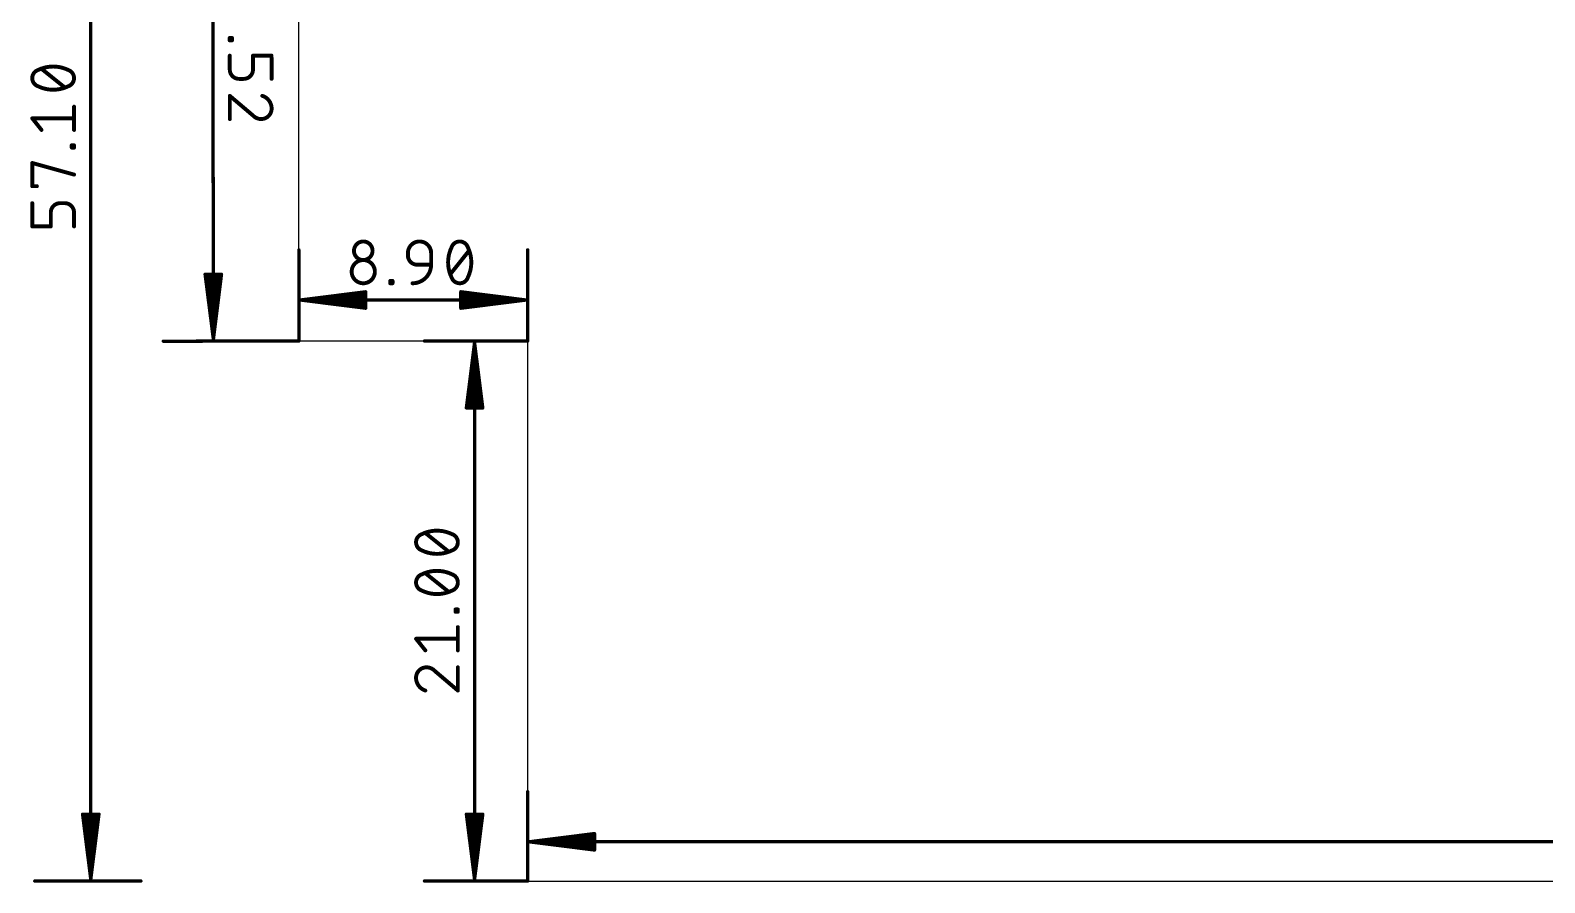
# Model space of a CAD drawing. Extents: x -83 to 167, y -158 to 93.
# Drawn here: x -19.3 to 39.6, y -0.1 to 33.1 of the extents above; entities that cross this region are included whole.
import ezdxf

# ---------------------------------------------------------------- set-up
doc = ezdxf.new("R2010")
doc.units = 0
doc.layers.add('20', color=30, linetype='CONTINUOUS')
doc.layers.add('23', color=7, linetype='CONTINUOUS')

msp = doc.modelspace()

# ---------------------------------------------------------------- linework, layer by layer
at = {"layer": '20'}
for p, q in [((-8.9, 21), (-8.9, 44.57)), ((0, 21), (-8.9, 21)), ((0, 21), (0, 0)), ((0, 0), (89.3, 0))]:
    msp.add_line(p, q, dxfattribs=at)
at = {"layer": '23'}
for points, const_width in [([(-16.994, 57.035), (-16.994, 0.065)], 0.13), ([(-12.2241, 21.0602), (-12.258, 44.4492)], 0.13), ([(-11.5895, 32.7844), (-11.4991, 32.7846)], 0.1524), ([(-11.5893, 32.6941), (-11.5895, 32.7844)], 0.1524), ([(-11.499, 32.6943), (-11.5893, 32.6941)], 0.1524), ([(-11.4991, 32.7846), (-11.499, 32.6943)], 0.1524), ([(-11.5882, 32.0966), (-11.5873, 31.5548)], 0.1524), ([(-10.6851, 32.0982), (-9.9626, 32.0995)], 0.1524), ([(-10.6842, 31.5564), (-10.6851, 32.0982)], 0.1524), ([(-9.9626, 32.0995), (-9.9611, 31.1964)], 0.1524), ([(-18.0059, 30.8624), (-18.9091, 31.5849)], 0.1524), ([(-11.2254, 31.1942), (-11.0448, 31.1945)], 0.1524), ([(-17.6447, 29.209), (-17.6447, 30.1121)], 0.1524), ([(-10.6811, 29.7675), (-11.5855, 30.5335)], 0.1524), ([(-11.5855, 30.5335), (-11.5839, 29.6304)], 0.1524), ([(-18.9091, 29.209), (-19.2703, 29.6606)], 0.1524), ([(-19.2703, 29.6606), (-17.6447, 29.6606)], 0.1524), ([(-17.735, 28.5212), (-17.735, 28.6115)], 0.1524), ([(-17.735, 28.6115), (-17.6447, 28.6115)], 0.1524), ([(-17.6447, 28.5212), (-17.735, 28.5212)], 0.1524), ([(-17.6447, 28.6115), (-17.6447, 28.5212)], 0.1524), ([(-19.2703, 27.0206), (-19.2703, 27.9237)], 0.1524), ([(-19.2703, 27.9237), (-17.6447, 27.4722)], 0.1524), ([(-19.0897, 27.0206), (-19.2703, 27.0206)], 0.1524), ([(-19.2703, 25.4575), (-19.2703, 26.3606)], 0.1524), ([(-18.5478, 25.9994), (-18.5478, 25.4575)], 0.1524), ([(-18.0059, 26.3606), (-18.1866, 26.3606)], 0.1524), ([(-17.6447, 25.4575), (-17.6447, 25.9994)], 0.1524), ([(-18.5478, 25.4575), (-19.2703, 25.4575)], 0.1524), ([(-8.9, 21), (-8.9, 24.545)], 0.13), ([(-4.6579, 24.3294), (-4.6579, 24.4197)], 0.1524), ([(-3.7548, 24.4197), (-3.7548, 23.9682)], 0.1524), ([(-3.0045, 23.6069), (-2.282, 24.5101)], 0.1524), ([(0, 21), (0, 24.545)], 0.13), ([(-11.9086, 23.5957), (-12.5471, 23.5947)], 0.13), ([(-12.5471, 23.5947), (-12.2241, 21.0602)], 0.13), ([(-12.4878, 23.5948), (-12.2241, 21.0602)], 0.13), ([(-12.3578, 23.595), (-12.2241, 21.0602)], 0.13), ([(-12.2241, 21.0602), (-11.9086, 23.5957)], 0.13), ([(-12.2241, 21.0602), (-11.9678, 23.5956)], 0.13), ([(-12.2241, 21.0602), (-12.0978, 23.5954)], 0.13), ([(-3.7548, 23.9682), (-4.2967, 23.9682)], 0.1524), ([(-8.835, 22.595), (-6.3, 22.9142)], 0.13), ([(-6.3, 22.9142), (-6.3, 22.2758)], 0.13), ([(-5.3457, 23.2457), (-5.3457, 23.336)], 0.1524), ([(-5.3457, 23.336), (-5.2554, 23.336)], 0.1524), ([(-5.2554, 23.2457), (-5.3457, 23.2457)], 0.1524), ([(-5.2554, 23.336), (-5.2554, 23.2457)], 0.1524), ([(-0.065, 22.595), (-2.6, 22.9142)], 0.13), ([(-2.6, 22.9142), (-2.6, 22.2758)], 0.13), ([(-8.835, 22.595), (-6.3, 22.855)], 0.13), ([(-8.835, 22.595), (-6.3, 22.725)], 0.13), ([(-8.835, 22.595), (-0.065, 22.595)], 0.13), ([(-6.3, 22.2758), (-8.835, 22.595)], 0.13), ([(-6.3, 22.465), (-8.835, 22.595)], 0.13), ([(-6.3, 22.335), (-8.835, 22.595)], 0.13), ([(-0.065, 22.595), (-2.6, 22.855)], 0.13), ([(-0.065, 22.595), (-2.6, 22.725)], 0.13), ([(-2.6, 22.2758), (-0.065, 22.595)], 0.13), ([(-2.6, 22.465), (-0.065, 22.595)], 0.13), ([(-2.6, 22.335), (-0.065, 22.595)], 0.13), ([(-8.9, 21), (-14.1741, 20.9924)], 0.13), ([(0, 21), (-4.015, 21)], 0.13), ([(-2.065, 20.935), (-2.3842, 18.4)], 0.13), ([(-2.065, 20.935), (-2.325, 18.4)], 0.13), ([(-2.065, 20.935), (-2.195, 18.4)], 0.13), ([(-2.065, 20.935), (-2.065, 0.065)], 0.13), ([(-1.7458, 18.4), (-2.065, 20.935)], 0.13), ([(-1.935, 18.4), (-2.065, 20.935)], 0.13), ([(-1.805, 18.4), (-2.065, 20.935)], 0.13), ([(-2.3842, 18.4), (-1.7458, 18.4)], 0.13), ([(-3.0769, 12.8124), (-3.9801, 13.5349)], 0.1524), ([(-3.0769, 11.2493), (-3.9801, 11.9718)], 0.1524), ([(-2.806, 10.4712), (-2.806, 10.5615)], 0.1524), ([(-2.806, 10.5615), (-2.7157, 10.5615)], 0.1524), ([(-2.7157, 10.5615), (-2.7157, 10.4712)], 0.1524), ([(-2.7157, 10.4712), (-2.806, 10.4712)], 0.1524), ([(-3.9801, 8.9706), (-4.3413, 9.4222)], 0.1524), ([(-4.3413, 9.4222), (-2.7157, 9.4222)], 0.1524), ([(-2.7157, 8.9706), (-2.7157, 9.8737)], 0.1524), ([(-3.6188, 8.1752), (-2.7157, 7.4075)], 0.1524), ([(-2.7157, 7.4075), (-2.7157, 8.3106)], 0.1524), ([(0, 0), (0, 3.476)], 0.13), ([(-16.994, 0.065), (-17.3132, 2.6)], 0.13), ([(-17.3132, 2.6), (-16.6748, 2.6)], 0.13), ([(-16.994, 0.065), (-17.254, 2.6)], 0.13), ([(-16.994, 0.065), (-17.124, 2.6)], 0.13), ([(-16.6748, 2.6), (-16.994, 0.065)], 0.13), ([(-16.864, 2.6), (-16.994, 0.065)], 0.13), ([(-16.734, 2.6), (-16.994, 0.065)], 0.13), ([(-2.065, 0.065), (-2.3842, 2.6)], 0.13), ([(-2.3842, 2.6), (-1.7458, 2.6)], 0.13), ([(-2.065, 0.065), (-2.325, 2.6)], 0.13), ([(-2.065, 0.065), (-2.195, 2.6)], 0.13), ([(-1.7458, 2.6), (-2.065, 0.065)], 0.13), ([(-1.935, 2.6), (-2.065, 0.065)], 0.13), ([(-1.805, 2.6), (-2.065, 0.065)], 0.13), ([(0.065, 1.526), (2.6, 1.8452)], 0.13), ([(0.065, 1.526), (2.6, 1.786)], 0.13), ([(2.6, 1.8452), (2.6, 1.2068)], 0.13), ([(0.065, 1.526), (2.6, 1.656)], 0.13), ([(0.065, 1.526), (89.235, 1.526)], 0.13), ([(2.6, 1.2068), (0.065, 1.526)], 0.13), ([(2.6, 1.396), (0.065, 1.526)], 0.13), ([(2.6, 1.266), (0.065, 1.526)], 0.13), ([(-19.173, 0), (-15.044, 0)], 0.13), ([(0, 0), (-4.015, 0)], 0.13)]:
    msp.add_lwpolyline(points, dxfattribs=dict(at, const_width=const_width))
for points, const_width in [([(-11.5895, 32.8225, 1), (-11.5894, 32.7463)], 0.0762), ([(-11.5514, 32.7845, 1), (-11.6275, 32.7844)], 0.0762), ([(-11.5894, 32.7322, 1), (-11.5892, 32.656)], 0.0762), ([(-11.6274, 32.6941, 1), (-11.5512, 32.6942)], 0.0762), ([(-11.461, 32.7847, 1), (-11.5372, 32.7845)], 0.0762), ([(-11.5371, 32.6942, 1), (-11.4609, 32.6943)], 0.0762), ([(-11.4991, 32.7465, 1), (-11.4992, 32.8227)], 0.0762), ([(-11.4989, 32.6562, 1), (-11.499, 32.7324)], 0.0762), ([(-11.5501, 32.0967, 1), (-11.6263, 32.0966)], 0.0762), ([(-10.6852, 32.1363, 1), (-10.6851, 32.0601)], 0.0762), ([(-10.647, 32.0983, 1), (-10.7232, 32.0982)], 0.0762), ([(-9.9245, 32.0995, 1), (-10.0007, 32.0994)], 0.0762), ([(-9.9626, 32.0614, 1), (-9.9627, 32.1376)], 0.0762), ([(-19.0445, 31.5398, 0.3205), (-19.2703, 31.2237)], 0.1524), ([(-19.2703, 31.2237, 0.3205), (-19.0445, 30.9076)], 0.1524), ([(-19.2322, 31.2237, 1), (-19.3084, 31.2237)], 0.0762), ([(-19.3084, 31.2237, 1), (-19.2322, 31.2237)], 0.0762), ([(-18.4575, 31.6752, 0.1139), (-19.0445, 31.5398)], 0.1524), ([(-19.0612, 31.574, 1), (-19.0278, 31.5055)], 0.0762), ([(-19.0322, 31.5037, 1), (-19.0569, 31.5758)], 0.0762), ([(-18.8853, 31.6147, 1), (-18.9329, 31.5552)], 0.0762), ([(-17.8705, 31.5398, 0.1139), (-18.4575, 31.6752)], 0.1524), ([(-18.4575, 31.7133, 1), (-18.4575, 31.6371)], 0.0762), ([(-18.4575, 31.6371, 1), (-18.4575, 31.7133)], 0.0762), ([(-17.6447, 31.2237, 0.3205), (-17.8705, 31.5398)], 0.1524), ([(-17.8581, 31.5758, 1), (-17.8828, 31.5037)], 0.0762), ([(-17.8705, 30.9076, 0.3205), (-17.6447, 31.2237)], 0.1524), ([(-17.8872, 31.5055, 1), (-17.8538, 31.574)], 0.0762), ([(-17.6066, 31.2237, 1), (-17.6828, 31.2237)], 0.0762), ([(-17.6828, 31.2237, 1), (-17.6066, 31.2237)], 0.0762), ([(-11.5873, 31.5548, 0.4142), (-11.2254, 31.1942)], 0.1524), ([(-11.5492, 31.5548, 1), (-11.6254, 31.5547)], 0.0762), ([(-11.6254, 31.5547, 1), (-11.5492, 31.5548)], 0.0762), ([(-11.2255, 31.2323, 1), (-11.2254, 31.1561)], 0.0762), ([(-11.2254, 31.1561, 1), (-11.2255, 31.2323)], 0.0762), ([(-11.0448, 31.1945, 0.4142), (-10.6842, 31.5564)], 0.1524), ([(-11.0449, 31.2326, 1), (-11.0447, 31.1564)], 0.0762), ([(-11.0447, 31.1564, 1), (-11.0449, 31.2326)], 0.0762), ([(-10.6461, 31.5564, 1), (-10.7223, 31.5563)], 0.0762), ([(-10.7223, 31.5563, 1), (-10.6461, 31.5564)], 0.0762), ([(-9.9992, 31.1963, 1), (-9.923, 31.1964)], 0.0762), ([(-19.0445, 30.9076, 0.1139), (-18.4575, 30.7721)], 0.1524), ([(-19.0278, 30.9418, 1), (-19.0612, 30.8733)], 0.0762), ([(-19.0569, 30.8716, 1), (-19.0322, 30.9436)], 0.0762), ([(-18.4575, 30.7721, 0.1139), (-17.8705, 30.9076)], 0.1524), ([(-18.4575, 30.8102, 1), (-18.4575, 30.734)], 0.0762), ([(-18.4575, 30.734, 1), (-18.4575, 30.8102)], 0.0762), ([(-18.0297, 30.8327, 1), (-17.9821, 30.8922)], 0.0762), ([(-17.8828, 30.9436, 1), (-17.8581, 30.8716)], 0.0762), ([(-17.8538, 30.8733, 1), (-17.8872, 30.9418)], 0.0762), ([(-17.6066, 30.1121, 1), (-17.6828, 30.1121)], 0.0762), ([(-11.5474, 30.5336, 1), (-11.6236, 30.5335)], 0.0762), ([(-11.5609, 30.5626, 1), (-11.6101, 30.5045)], 0.0762), ([(-10.3647, 29.6325, 0.4142), (-9.9591, 30.0397)], 0.1524), ([(-9.9591, 30.0397, 0.3252), (-10.3212, 30.5357)], 0.1524), ([(-10.3095, 30.572, 1), (-10.3328, 30.4995)], 0.0762), ([(-9.921, 30.0397, 1), (-9.9971, 30.0396)], 0.0762), ([(-9.9971, 30.0396, 1), (-9.921, 30.0397)], 0.0762), ([(-19.2405, 29.6844, 1), (-19.3001, 29.6368)], 0.0762), ([(-19.2703, 29.6987, 1), (-19.2703, 29.6225)], 0.0762), ([(-17.6447, 29.6225, 1), (-17.6447, 29.6987)], 0.0762), ([(-11.622, 29.6303, 1), (-11.5458, 29.6305)], 0.0762), ([(-10.6811, 29.7675, 0.2052), (-10.3647, 29.6325)], 0.1524), ([(-10.6535, 29.7938, 1), (-10.7086, 29.7411)], 0.0762), ([(-10.7057, 29.7384, 1), (-10.6564, 29.7965)], 0.0762), ([(-10.3648, 29.6706, 1), (-10.3647, 29.5944)], 0.0762), ([(-10.3647, 29.5944, 1), (-10.3648, 29.6706)], 0.0762), ([(-18.9388, 29.1852, 1), (-18.8793, 29.2328)], 0.0762), ([(-17.6828, 29.209, 1), (-17.6066, 29.209)], 0.0762), ([(-17.6969, 28.6115, 1), (-17.7731, 28.6115)], 0.0762), ([(-17.735, 28.6496, 1), (-17.735, 28.5734)], 0.0762), ([(-17.735, 28.5593, 1), (-17.735, 28.4831)], 0.0762), ([(-17.7731, 28.5212, 1), (-17.6969, 28.5212)], 0.0762), ([(-17.6066, 28.6115, 1), (-17.6828, 28.6115)], 0.0762), ([(-17.6828, 28.5212, 1), (-17.6066, 28.5212)], 0.0762), ([(-17.6447, 28.5734, 1), (-17.6447, 28.6496)], 0.0762), ([(-17.6447, 28.4831, 1), (-17.6447, 28.5593)], 0.0762), ([(-19.2601, 27.9605, 1), (-19.2805, 27.887)], 0.0762), ([(-19.2322, 27.9237, 1), (-19.3084, 27.9237)], 0.0762), ([(-17.6549, 27.4355, 1), (-17.6345, 27.5089)], 0.0762), ([(-19.2703, 27.0587, 1), (-19.2703, 26.9825)], 0.0762), ([(-19.3084, 27.0206, 1), (-19.2322, 27.0206)], 0.0762), ([(-19.0897, 26.9825, 1), (-19.0897, 27.0587)], 0.0762), ([(-19.2322, 26.3606, 1), (-19.3084, 26.3606)], 0.0762), ([(-18.1866, 26.3606, 0.4142), (-18.5478, 25.9994)], 0.1524), ([(-18.5097, 25.9994, 1), (-18.5859, 25.9994)], 0.0762), ([(-18.5859, 25.9994, 1), (-18.5097, 25.9994)], 0.0762), ([(-18.1866, 26.3987, 1), (-18.1866, 26.3225)], 0.0762), ([(-18.1866, 26.3225, 1), (-18.1866, 26.3987)], 0.0762), ([(-17.6447, 25.9994, 0.4142), (-18.0059, 26.3606)], 0.1524), ([(-18.0059, 26.3987, 1), (-18.0059, 26.3225)], 0.0762), ([(-18.0059, 26.3225, 1), (-18.0059, 26.3987)], 0.0762), ([(-17.6066, 25.9994, 1), (-17.6828, 25.9994)], 0.0762), ([(-17.6828, 25.9994, 1), (-17.6066, 25.9994)], 0.0762), ([(-19.2703, 25.4956, 1), (-19.2703, 25.4194)], 0.0762), ([(-19.3084, 25.4575, 1), (-19.2322, 25.4575)], 0.0762), ([(-18.5859, 25.4575, 1), (-18.5097, 25.4575)], 0.0762), ([(-18.5478, 25.4194, 1), (-18.5478, 25.4956)], 0.0762), ([(-17.6828, 25.4575, 1), (-17.6066, 25.4575)], 0.0762), ([(-6.0335, 24.5101, 1), (-6.756, 24.5101)], 0.1524), ([(-3.7548, 24.4197, 1), (-4.6579, 24.4197)], 0.1524), ([(-2.6432, 24.8713, 0.3205), (-2.9593, 24.6455)], 0.1524), ([(-2.3271, 24.6455, 0.3205), (-2.6432, 24.8713)], 0.1524), ([(-2.6432, 24.9094, 1), (-2.6432, 24.8332)], 0.0762), ([(-2.6432, 24.8332, 1), (-2.6432, 24.9094)], 0.0762), ([(-8.8675, 24.545, 1), (-8.9325, 24.545)], 0.065), ([(-5.9432, 23.6973, 1), (-6.8463, 23.6973)], 0.1524), ([(-6.756, 24.5101, 1), (-6.0335, 24.5101)], 0.1524), ([(-6.7179, 24.5101, 1), (-6.7941, 24.5101)], 0.0762), ([(-6.7941, 24.5101, 1), (-6.7179, 24.5101)], 0.0762), ([(-5.9954, 24.5101, 1), (-6.0716, 24.5101)], 0.0762), ([(-6.0716, 24.5101, 1), (-5.9954, 24.5101)], 0.0762), ([(-4.6198, 24.4197, 1), (-4.696, 24.4197)], 0.0762), ([(-4.696, 24.4197, 1), (-4.6198, 24.4197)], 0.0762), ([(-4.6579, 24.3294, 0.4142), (-4.2967, 23.9682)], 0.1524), ([(-4.6198, 24.3294, 1), (-4.696, 24.3294)], 0.0762), ([(-4.696, 24.3294, 1), (-4.6198, 24.3294)], 0.0762), ([(-3.7167, 24.4197, 1), (-3.7929, 24.4197)], 0.0762), ([(-3.7929, 24.4197, 1), (-3.7167, 24.4197)], 0.0762), ([(-2.9593, 24.6455, 0.1139), (-3.0948, 24.0585)], 0.1524), ([(-2.9953, 24.6579, 1), (-2.9233, 24.6332)], 0.0762), ([(-2.9251, 24.6288, 1), (-2.9936, 24.6622)], 0.0762), ([(-2.2929, 24.6622, 1), (-2.3614, 24.6288)], 0.0762), ([(-2.1917, 24.0585, 0.1139), (-2.3271, 24.6455)], 0.1524), ([(-2.3632, 24.6332, 1), (-2.2911, 24.6579)], 0.0762), ([(-2.2522, 24.4863, 1), (-2.3117, 24.5339)], 0.0762), ([(0.0325, 24.545, 1), (-0.0325, 24.545)], 0.065), ([(-12.5471, 23.6272, 1), (-12.547, 23.5622)], 0.065), ([(-12.5148, 23.5988, 1), (-12.5793, 23.5906)], 0.065), ([(-12.4555, 23.5982, 1), (-12.5201, 23.5915)], 0.065), ([(-12.3254, 23.5967, 1), (-12.3903, 23.5933)], 0.065), ([(-12.0654, 23.5938, 1), (-12.1303, 23.597)], 0.065), ([(-11.9355, 23.5923, 1), (-12.0001, 23.5988)], 0.065), ([(-11.8763, 23.5916, 1), (-11.9408, 23.5997)], 0.065), ([(-11.9085, 23.5632, 1), (-11.9086, 23.6282)], 0.065), ([(-6.8463, 23.6973, 1), (-5.9432, 23.6973)], 0.1524), ([(-6.8082, 23.6973, 1), (-6.8844, 23.6973)], 0.0762), ([(-6.8844, 23.6973, 1), (-6.8082, 23.6973)], 0.0762), ([(-5.9051, 23.6973, 1), (-5.9813, 23.6973)], 0.0762), ([(-5.9813, 23.6973, 1), (-5.9051, 23.6973)], 0.0762), ([(-4.4773, 23.2457, 0.4142), (-3.7548, 23.9682)], 0.1524), ([(-4.2967, 24.0063, 1), (-4.2967, 23.9301)], 0.0762), ([(-4.2967, 23.9301, 1), (-4.2967, 24.0063)], 0.0762), ([(-3.7167, 23.9682, 1), (-3.7929, 23.9682)], 0.0762), ([(-3.7929, 23.9682, 1), (-3.7167, 23.9682)], 0.0762), ([(-3.7548, 23.9301, 1), (-3.7548, 24.0063)], 0.0762), ([(-3.0948, 24.0585, 0.1139), (-2.9593, 23.4715)], 0.1524), ([(-3.0567, 24.0585, 1), (-3.1329, 24.0585)], 0.0762), ([(-3.1329, 24.0585, 1), (-3.0567, 24.0585)], 0.0762), ([(-3.0342, 23.6307, 1), (-2.9747, 23.5831)], 0.0762), ([(-2.3271, 23.4715, 0.1139), (-2.1917, 24.0585)], 0.1524), ([(-2.1536, 24.0585, 1), (-2.2298, 24.0585)], 0.0762), ([(-2.2298, 24.0585, 1), (-2.1536, 24.0585)], 0.0762), ([(-6.2675, 22.9142, 1), (-6.3325, 22.9142)], 0.065), ([(-6.2959, 22.882, 1), (-6.3041, 22.9465)], 0.065), ([(-5.3076, 23.336, 1), (-5.3838, 23.336)], 0.0762), ([(-5.3457, 23.3741, 1), (-5.3457, 23.2979)], 0.0762), ([(-5.3457, 23.2838, 1), (-5.3457, 23.2076)], 0.0762), ([(-5.3838, 23.2457, 1), (-5.3076, 23.2457)], 0.0762), ([(-5.2173, 23.336, 1), (-5.2935, 23.336)], 0.0762), ([(-5.2935, 23.2457, 1), (-5.2173, 23.2457)], 0.0762), ([(-5.2554, 23.2979, 1), (-5.2554, 23.3741)], 0.0762), ([(-5.2554, 23.2076, 1), (-5.2554, 23.2838)], 0.0762), ([(-4.4773, 23.2838, 1), (-4.4773, 23.2076)], 0.0762), ([(-2.9593, 23.4715, 0.3205), (-2.6432, 23.2457)], 0.1524), ([(-2.9233, 23.4838, 1), (-2.9953, 23.4591)], 0.0762), ([(-2.9936, 23.4548, 1), (-2.9251, 23.4882)], 0.0762), ([(-2.6432, 23.2457, 0.3205), (-2.3271, 23.4715)], 0.1524), ([(-2.6432, 23.2838, 1), (-2.6432, 23.2076)], 0.0762), ([(-2.6432, 23.2076, 1), (-2.6432, 23.2838)], 0.0762), ([(-2.5959, 22.9465, 1), (-2.6041, 22.882)], 0.065), ([(-2.5675, 22.9142, 1), (-2.6325, 22.9142)], 0.065), ([(-2.3614, 23.4882, 1), (-2.2929, 23.4548)], 0.0762), ([(-2.2911, 23.4591, 1), (-2.3632, 23.4838)], 0.0762), ([(-8.835, 22.6275, 1), (-8.835, 22.5625)], 0.065), ([(-8.8309, 22.6272, 1), (-8.8391, 22.5628)], 0.065), ([(-8.8367, 22.6275, 1), (-8.8333, 22.5625)], 0.065), ([(-8.8333, 22.6275, 1), (-8.8367, 22.5625)], 0.065), ([(-8.8317, 22.6273, 1), (-8.8383, 22.5627)], 0.065), ([(-8.8383, 22.6273, 1), (-8.8317, 22.5627)], 0.065), ([(-8.8391, 22.6272, 1), (-8.8309, 22.5628)], 0.065), ([(-6.2967, 22.8227, 1), (-6.3033, 22.8873)], 0.065), ([(-6.3033, 22.3027, 1), (-6.2967, 22.3673)], 0.065), ([(-6.2983, 22.6925, 1), (-6.3017, 22.7575)], 0.065), ([(-6.3017, 22.4325, 1), (-6.2983, 22.4975)], 0.065), ([(-2.5967, 22.8873, 1), (-2.6033, 22.8227)], 0.065), ([(-2.5983, 22.7575, 1), (-2.6017, 22.6925)], 0.065), ([(-2.6017, 22.4975, 1), (-2.5983, 22.4325)], 0.065), ([(-2.6033, 22.3673, 1), (-2.5967, 22.3027)], 0.065), ([(-0.0609, 22.5628, 1), (-0.0691, 22.6272)], 0.065), ([(-0.0691, 22.5628, 1), (-0.0609, 22.6272)], 0.065), ([(-0.0617, 22.5627, 1), (-0.0683, 22.6273)], 0.065), ([(-0.0683, 22.5627, 1), (-0.0617, 22.6273)], 0.065), ([(-0.0667, 22.5625, 1), (-0.0633, 22.6275)], 0.065), ([(-0.0633, 22.5625, 1), (-0.0667, 22.6275)], 0.065), ([(-0.065, 22.5625, 1), (-0.065, 22.6275)], 0.065), ([(-6.3325, 22.2758, 1), (-6.2675, 22.2758)], 0.065), ([(-6.3041, 22.2435, 1), (-6.2959, 22.308)], 0.065), ([(-2.6041, 22.308, 1), (-2.5959, 22.2435)], 0.065), ([(-2.6325, 22.2758, 1), (-2.5675, 22.2758)], 0.065), ([(-14.1741, 21.0249, 1), (-14.174, 20.9599)], 0.065), ([(-12.2565, 21.0635, 1), (-12.1918, 21.0569)], 0.065), ([(-12.2564, 21.0642, 1), (-12.1919, 21.0562)], 0.065), ([(-12.2566, 21.0585, 1), (-12.1917, 21.0619)], 0.065), ([(-12.2566, 21.0618, 1), (-12.1917, 21.0586)], 0.065), ([(-12.2566, 21.0601, 1), (-12.1917, 21.0602)], 0.065), ([(-12.2565, 21.0568, 1), (-12.1918, 21.0636)], 0.065), ([(-12.2564, 21.0561, 1), (-12.1919, 21.0643)], 0.065), ([(-8.9325, 21, 1), (-8.8675, 21)], 0.065), ([(-8.9, 20.9675, 1), (-8.9, 21.0325)], 0.065), ([(-4.015, 21.0325, 1), (-4.015, 20.9675)], 0.065), ([(-2.0325, 20.935, 1), (-2.0975, 20.935)], 0.065), ([(-2.0328, 20.9391, 1), (-2.0972, 20.9309)], 0.065), ([(-2.0325, 20.9333, 1), (-2.0975, 20.9367)], 0.065), ([(-2.0325, 20.9367, 1), (-2.0975, 20.9333)], 0.065), ([(-2.0327, 20.9383, 1), (-2.0973, 20.9317)], 0.065), ([(-2.0327, 20.9317, 1), (-2.0973, 20.9383)], 0.065), ([(-2.0328, 20.9309, 1), (-2.0972, 20.9391)], 0.065), ([(-0.0325, 21, 1), (0.0325, 21)], 0.065), ([(0, 20.9675, 1), (0, 21.0325)], 0.065), ([(-2.4165, 18.4041, 1), (-2.352, 18.3959)], 0.065), ([(-2.3842, 18.4325, 1), (-2.3842, 18.3675)], 0.065), ([(-2.3573, 18.4033, 1), (-2.2927, 18.3967)], 0.065), ([(-2.2275, 18.4017, 1), (-2.1625, 18.3983)], 0.065), ([(-1.9675, 18.3983, 1), (-1.9025, 18.4017)], 0.065), ([(-1.8373, 18.3967, 1), (-1.7727, 18.4033)], 0.065), ([(-1.778, 18.3959, 1), (-1.7135, 18.4041)], 0.065), ([(-1.7458, 18.3675, 1), (-1.7458, 18.4325)], 0.065), ([(-4.1155, 13.4898, 0.3205), (-4.3413, 13.1737)], 0.1524), ([(-3.5285, 13.6252, 0.1139), (-4.1155, 13.4898)], 0.1524), ([(-4.1322, 13.524, 1), (-4.0988, 13.4555)], 0.0762), ([(-4.1032, 13.4537, 1), (-4.1279, 13.5258)], 0.0762), ([(-3.9563, 13.5647, 1), (-4.0039, 13.5052)], 0.0762), ([(-2.9415, 13.4898, 0.1139), (-3.5285, 13.6252)], 0.1524), ([(-3.5285, 13.6633, 1), (-3.5285, 13.5871)], 0.0762), ([(-3.5285, 13.5871, 1), (-3.5285, 13.6633)], 0.0762), ([(-2.7157, 13.1737, 0.3205), (-2.9415, 13.4898)], 0.1524), ([(-2.9291, 13.5258, 1), (-2.9538, 13.4537)], 0.0762), ([(-2.9582, 13.4555, 1), (-2.9248, 13.524)], 0.0762), ([(-4.3413, 13.1737, 0.3205), (-4.1155, 12.8576)], 0.1524), ([(-4.3032, 13.1737, 1), (-4.3794, 13.1737)], 0.0762), ([(-4.3794, 13.1737, 1), (-4.3032, 13.1737)], 0.0762), ([(-2.9415, 12.8576, 0.3205), (-2.7157, 13.1737)], 0.1524), ([(-2.6776, 13.1737, 1), (-2.7538, 13.1737)], 0.0762), ([(-2.7538, 13.1737, 1), (-2.6776, 13.1737)], 0.0762), ([(-4.1155, 12.8576, 0.1139), (-3.5285, 12.7221)], 0.1524), ([(-4.0988, 12.8918, 1), (-4.1322, 12.8233)], 0.0762), ([(-4.1279, 12.8216, 1), (-4.1032, 12.8936)], 0.0762), ([(-3.5285, 12.7221, 0.1139), (-2.9415, 12.8576)], 0.1524), ([(-3.5285, 12.7602, 1), (-3.5285, 12.684)], 0.0762), ([(-3.5285, 12.684, 1), (-3.5285, 12.7602)], 0.0762), ([(-3.1007, 12.7827, 1), (-3.0531, 12.8422)], 0.0762), ([(-2.9538, 12.8936, 1), (-2.9291, 12.8216)], 0.0762), ([(-2.9248, 12.8233, 1), (-2.9582, 12.8918)], 0.0762), ([(-4.1155, 11.9267, 0.3205), (-4.3413, 11.6106)], 0.1524), ([(-3.5285, 12.0621, 0.1139), (-4.1155, 11.9267)], 0.1524), ([(-4.1322, 11.9609, 1), (-4.0988, 11.8924)], 0.0762), ([(-4.1032, 11.8906, 1), (-4.1279, 11.9627)], 0.0762), ([(-3.9563, 12.0016, 1), (-4.0039, 11.9421)], 0.0762), ([(-2.9415, 11.9267, 0.1139), (-3.5285, 12.0621)], 0.1524), ([(-3.5285, 12.1002, 1), (-3.5285, 12.024)], 0.0762), ([(-3.5285, 12.024, 1), (-3.5285, 12.1002)], 0.0762), ([(-2.7157, 11.6106, 0.3205), (-2.9415, 11.9267)], 0.1524), ([(-2.9291, 11.9627, 1), (-2.9538, 11.8906)], 0.0762), ([(-2.9582, 11.8924, 1), (-2.9248, 11.9609)], 0.0762), ([(-4.3413, 11.6106, 0.3205), (-4.1155, 11.2945)], 0.1524), ([(-4.3032, 11.6106, 1), (-4.3794, 11.6106)], 0.0762), ([(-4.3794, 11.6106, 1), (-4.3032, 11.6106)], 0.0762), ([(-4.1155, 11.2945, 0.1139), (-3.5285, 11.159)], 0.1524), ([(-4.0988, 11.3287, 1), (-4.1322, 11.2602)], 0.0762), ([(-4.1279, 11.2584, 1), (-4.1032, 11.3305)], 0.0762), ([(-3.5285, 11.159, 0.1139), (-2.9415, 11.2945)], 0.1524), ([(-3.5285, 11.1971, 1), (-3.5285, 11.1209)], 0.0762), ([(-3.5285, 11.1209, 1), (-3.5285, 11.1971)], 0.0762), ([(-3.1007, 11.2196, 1), (-3.0531, 11.2791)], 0.0762), ([(-2.9415, 11.2945, 0.3205), (-2.7157, 11.6106)], 0.1524), ([(-2.9538, 11.3305, 1), (-2.9291, 11.2584)], 0.0762), ([(-2.9248, 11.2602, 1), (-2.9582, 11.3287)], 0.0762), ([(-2.6776, 11.6106, 1), (-2.7538, 11.6106)], 0.0762), ([(-2.7538, 11.6106, 1), (-2.6776, 11.6106)], 0.0762), ([(-2.7679, 10.5615, 1), (-2.8441, 10.5615)], 0.0762), ([(-2.806, 10.5996, 1), (-2.806, 10.5234)], 0.0762), ([(-2.6776, 10.5615, 1), (-2.7538, 10.5615)], 0.0762), ([(-2.7157, 10.5234, 1), (-2.7157, 10.5996)], 0.0762), ([(-2.806, 10.5093, 1), (-2.806, 10.4331)], 0.0762), ([(-2.8441, 10.4712, 1), (-2.7679, 10.4712)], 0.0762), ([(-2.7538, 10.4712, 1), (-2.6776, 10.4712)], 0.0762), ([(-2.7157, 10.4331, 1), (-2.7157, 10.5093)], 0.0762), ([(-4.3115, 9.446, 1), (-4.3711, 9.3984)], 0.0762), ([(-4.3413, 9.4603, 1), (-4.3413, 9.3841)], 0.0762), ([(-2.6776, 9.8737, 1), (-2.7538, 9.8737)], 0.0762), ([(-2.7157, 9.3841, 1), (-2.7157, 9.4603)], 0.0762), ([(-4.0098, 8.9468, 1), (-3.9503, 8.9944)], 0.0762), ([(-2.7538, 8.9706, 1), (-2.6776, 8.9706)], 0.0762), ([(-3.9349, 8.3106, 0.4142), (-4.3413, 7.9042)], 0.1524), ([(-3.6188, 8.1752, 0.2053), (-3.9349, 8.3106)], 0.1524), ([(-3.9349, 8.3487, 1), (-3.9349, 8.2725)], 0.0762), ([(-3.9349, 8.2725, 1), (-3.9349, 8.3487)], 0.0762), ([(-3.5941, 8.2042, 1), (-3.6435, 8.1461)], 0.0762), ([(-2.6776, 8.3106, 1), (-2.7538, 8.3106)], 0.0762), ([(-4.3413, 7.9042, 0.3252), (-3.9801, 7.4075)], 0.1524), ([(-4.3032, 7.9042, 1), (-4.3794, 7.9042)], 0.0762), ([(-4.3794, 7.9042, 1), (-4.3032, 7.9042)], 0.0762), ([(-3.6464, 8.1489, 1), (-3.5912, 8.2014)], 0.0762), ([(-3.9918, 7.3713, 1), (-3.9683, 7.4438)], 0.0762), ([(-2.7538, 7.4075, 1), (-2.6776, 7.4075)], 0.0762), ([(-2.7404, 7.3785, 1), (-2.691, 7.4365)], 0.0762), ([(0.0325, 3.476, 1), (-0.0325, 3.476)], 0.065), ([(-17.281, 2.6041, 1), (-17.3455, 2.5959)], 0.065), ([(-17.3132, 2.6325, 1), (-17.3132, 2.5675)], 0.065), ([(-17.2217, 2.6033, 1), (-17.2863, 2.5967)], 0.065), ([(-17.0915, 2.6017, 1), (-17.1565, 2.5983)], 0.065), ([(-16.8315, 2.5983, 1), (-16.8965, 2.6017)], 0.065), ([(-16.7017, 2.5967, 1), (-16.7663, 2.6033)], 0.065), ([(-16.6425, 2.5959, 1), (-16.707, 2.6041)], 0.065), ([(-16.6748, 2.5675, 1), (-16.6748, 2.6325)], 0.065), ([(-2.352, 2.6041, 1), (-2.4165, 2.5959)], 0.065), ([(-2.3842, 2.6325, 1), (-2.3842, 2.5675)], 0.065), ([(-2.2927, 2.6033, 1), (-2.3573, 2.5967)], 0.065), ([(-2.1625, 2.6017, 1), (-2.2275, 2.5983)], 0.065), ([(-1.9025, 2.5983, 1), (-1.9675, 2.6017)], 0.065), ([(-1.7727, 2.5967, 1), (-1.8373, 2.6033)], 0.065), ([(-1.7135, 2.5959, 1), (-1.778, 2.6041)], 0.065), ([(-1.7458, 2.5675, 1), (-1.7458, 2.6325)], 0.065), ([(2.6325, 1.8452, 1), (2.5675, 1.8452)], 0.065), ([(2.6041, 1.813, 1), (2.5959, 1.8775)], 0.065), ([(2.6033, 1.7537, 1), (2.5967, 1.8183)], 0.065), ([(0.065, 1.5585, 1), (0.065, 1.4935)], 0.065), ([(0.0691, 1.5582, 1), (0.0609, 1.4938)], 0.065), ([(0.0633, 1.5585, 1), (0.0667, 1.4935)], 0.065), ([(0.0667, 1.5585, 1), (0.0633, 1.4935)], 0.065), ([(0.0683, 1.5583, 1), (0.0617, 1.4937)], 0.065), ([(0.0617, 1.5583, 1), (0.0683, 1.4937)], 0.065), ([(0.0609, 1.5582, 1), (0.0691, 1.4938)], 0.065), ([(2.5675, 1.2068, 1), (2.6325, 1.2068)], 0.065), ([(2.5959, 1.1745, 1), (2.6041, 1.239)], 0.065), ([(2.5967, 1.2337, 1), (2.6033, 1.2983)], 0.065), ([(2.6017, 1.6235, 1), (2.5983, 1.6885)], 0.065), ([(2.5983, 1.3635, 1), (2.6017, 1.4285)], 0.065), ([(-19.173, 0.0325, 1), (-19.173, -0.0325)], 0.065), ([(-17.0262, 0.0691, 1), (-16.9618, 0.0609)], 0.065), ([(-17.0263, 0.0683, 1), (-16.9617, 0.0617)], 0.065), ([(-17.0265, 0.0633, 1), (-16.9615, 0.0667)], 0.065), ([(-17.0265, 0.0667, 1), (-16.9615, 0.0633)], 0.065), ([(-17.0265, 0.065, 1), (-16.9615, 0.065)], 0.065), ([(-17.0263, 0.0617, 1), (-16.9617, 0.0683)], 0.065), ([(-17.0262, 0.0609, 1), (-16.9618, 0.0691)], 0.065), ([(-15.044, -0.0325, 1), (-15.044, 0.0325)], 0.065), ([(-4.015, 0.0325, 1), (-4.015, -0.0325)], 0.065), ([(-2.0972, 0.0691, 1), (-2.0328, 0.0609)], 0.065), ([(-2.0973, 0.0683, 1), (-2.0327, 0.0617)], 0.065), ([(-2.0975, 0.0633, 1), (-2.0325, 0.0667)], 0.065), ([(-2.0975, 0.0667, 1), (-2.0325, 0.0633)], 0.065), ([(-2.0975, 0.065, 1), (-2.0325, 0.065)], 0.065), ([(-2.0973, 0.0617, 1), (-2.0327, 0.0683)], 0.065), ([(-2.0972, 0.0609, 1), (-2.0328, 0.0691)], 0.065), ([(-0.0325, 0, 1), (0.0325, 0)], 0.065), ([(0, -0.0325, 1), (0, 0.0325)], 0.065)]:
    msp.add_lwpolyline(points, format="xyb", dxfattribs=dict(at, const_width=const_width))

doc.saveas('drawing.dxf')
